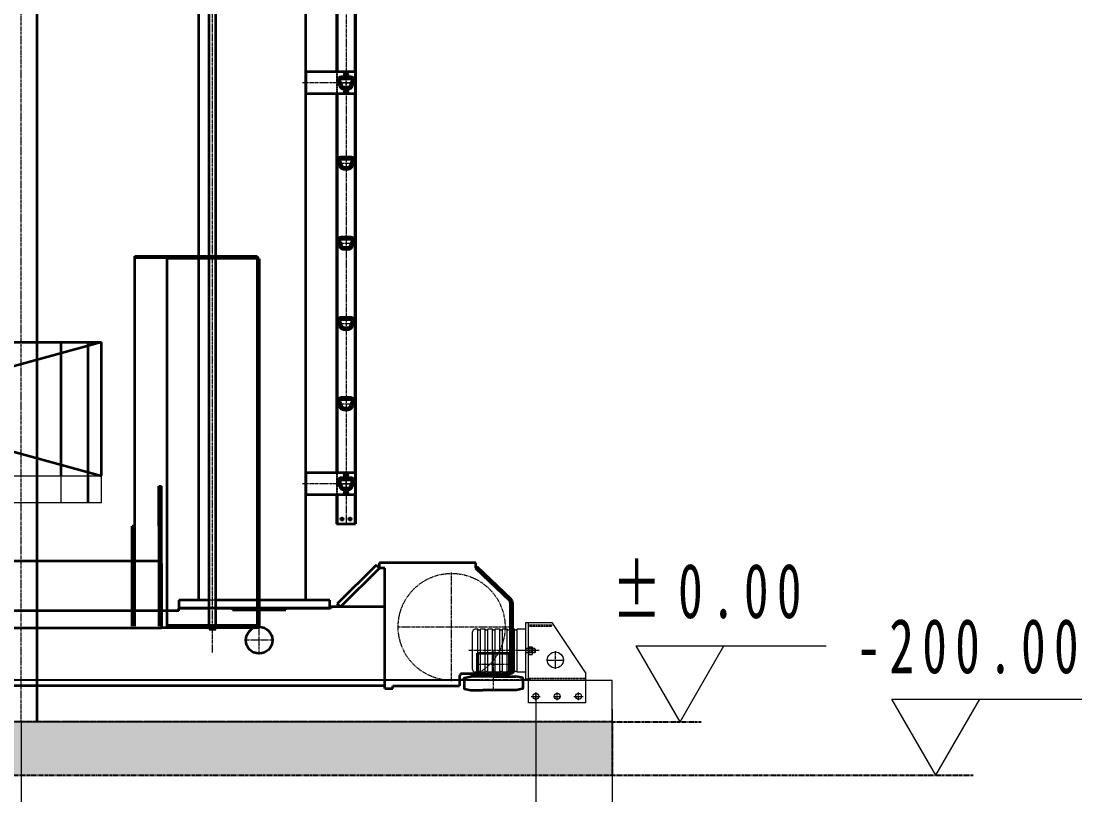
# Model space of a CAD drawing. Header units: millimetres. Extents: x -67280 to 67280, y -47520 to 47520.
# Drawn here: x 18142 to 22109, y 7327 to 10221 of the extents above; entities that cross this region are included whole.
import ezdxf

# ---------------------------------------------------------------- set-up
doc = ezdxf.new("R2010")
doc.units = ezdxf.units.MM
for name, pattern in [('双点画线', [22, 12, -2, 2, -2, 2, -2]), ('点画线', [18, 12, -2, 2, -2]), ('虚线', [2, 1, -1])]:
    doc.linetypes.add(name, pattern=pattern)
doc.layers.get('0').update_dxf_attribs({"lineweight": 35})
for name, color, linetype, lineweight in [('7', 30, '双点画线', 18), ('ACAD0', 7, 'Continuous', 18), ('ACADCAXA细实线层', 3, 'Continuous', 18), ('ACAD细实线', 2, 'Continuous', 18), ('CDRAFT0', 7, 'Continuous', 35), ('EB0', 7, 'Continuous', 35), ('EB0_1', 7, 'Continuous', 35), ('中心线层', 1, '点画线', 18), ('剖面线层', 6, 'Continuous', 18), ('尺寸线层', 4, 'Continuous', 18), ('粗实线层', 7, 'Continuous', 35), ('粗实线层_1', 7, 'Continuous', 35), ('细实线层', 3, 'Continuous', 18), ('虚线层', 100, '虚线', 18)]:
    doc.layers.add(name, color=color, linetype=linetype, lineweight=lineweight)
doc.styles.add('UserTxtStyle9', font='', dxfattribs={"width": 0.66})
doc.styles.add('标准', font='', dxfattribs={"width": 0.667})
doc.styles.get('UserTxtStyle9').set_extended_font_data('宋体')
doc.styles.get('标准').set_extended_font_data('宋体')
doc.dimstyles.new('标准', dxfattribs={"dimscale": 160, "dimtxt": 2, "dimasz": 1, "dimexe": 1, "dimexo": 0, "dimgap": 1, "dimtad": 1, "dimdec": 1, "dimdsep": 46, "dimtxsty": '标准', "dimblk": '_CAXARROW', "dimcen": 0, "dimdle": 2, "dimaunit": 1, "dimadec": 0, "dimazin": 2, "dimtfac": 0.707107, "dimtdec": 3, "dimtmove": 0, "dimatfit": 3, "dimfxl": 0, "dimfrac": 2, "dimtolj": 1, "dimarcsym": 0})

# ---------------------------------------------------------------- blocks, each defined once
blk = doc.blocks.new('*X1422')
at = {"layer": '尺寸线层', "linetype": 'Continuous', "lineweight": 18}
for points in [[(-45548, 4482.5), (-45388, 4462.5), (-45388, 4502.5)], [(20352, 4482.5), (20192, 4462.5), (20192, 4502.5)]]:
    blk.add_hatch(color=0, dxfattribs=at).paths.add_polyline_path(points, flags=0)
at = {"layer": '尺寸线层', "color": 0}
for p, q in [((-45548, 7646.8), (-45548, 4322.5)), ((20352, 7646.8), (20352, 4322.5))]:
    blk.add_line(p, q, dxfattribs=at)
at = {"layer": '尺寸线层', "color": 0, "linetype": 'Continuous', "lineweight": 18}
blk.add_line((20352, 4482.5), (-45548, 4482.5), dxfattribs=at)
at = {"layer": '尺寸线层', "color": 0, "insert": (-12598, 4849.7), "char_height": 320, "width": 4468.485, "attachment_point": 5, "line_spacing_factor": 1.15057, "style": '标准'}
blk.add_mtext('\\T1.1;地轨总长=65900', dxfattribs=at)
blk = doc.blocks.new('_CAXARROW')
blk.add_hatch(color=0).paths.add_polyline_path([(0, 0), (-1, 0.125), (-1, -0.125)], flags=0)
blk = doc.blocks.new('*X1424')
at = {"layer": '尺寸线层', "linetype": 'Continuous', "lineweight": 18}
for points in [[(18142, 5111.5), (18302, 5091.5), (18302, 5131.5)], [(20352, 5111.5), (20192, 5091.5), (20192, 5131.5)]]:
    blk.add_hatch(color=0, dxfattribs=at).paths.add_polyline_path(points, flags=0)
at = {"layer": '尺寸线层', "color": 0}
for p, q in [((20352, 7646.8), (20352, 4951.5)), ((18142, 7596.8), (18142, 4951.5))]:
    blk.add_line(p, q, dxfattribs=at)
at = {"layer": '尺寸线层', "color": 0, "linetype": 'Continuous', "lineweight": 18}
blk.add_line((20352, 5111.5), (18142, 5111.5), dxfattribs=at)
at = {"layer": '尺寸线层', "color": 0, "insert": (19247, 5431.5), "char_height": 320, "width": 1243.644, "attachment_point": 5, "line_spacing_factor": 1.15057, "style": '标准'}
blk.add_mtext('\\T1.1;2210', dxfattribs=at)
blk = doc.blocks.new('*X1427')
at = {"layer": 'EB0_1', "linetype": 'Continuous', "lineweight": 18}
for p, q in [((0, -10.4), (0, 10.4)), ((1, 13.9), (13.1, 13.9)), ((13.1, 6.9), (1, 6.9)), ((14.1, -10.4), (14.1, 10.4)), ((13.1, -6.9), (1, -6.9)), ((1, -13.9), (13.1, -13.9))]:
    blk.add_line(p, q, dxfattribs=at)
for centre, radius, start, end in [((6.4, 10.4), 6.38, 147.1328, 212.8672), ((24, 0), 24, 163.2213, 196.7787), ((7.7, 10.4), 6.38, 327.1328, 32.8672), ((-9.9, 0), 24, 343.2213, 16.7787), ((6.4, -10.4), 6.38, 147.1328, 212.8672), ((7.7, -10.4), 6.38, 327.1328, 32.8672)]:
    blk.add_arc(centre, radius, start, end, dxfattribs=at)
at = {"layer": '中心线层', "linetype": '点画线', "lineweight": 18}
blk.add_line((-1, 0), (17.1, 0), dxfattribs=at)
blk = doc.blocks.new('*X1428')
at = {"layer": 'EB0_1', "linetype": 'Continuous', "lineweight": 18}
for p, q in [((-180, 80), (-190, 80)), ((-180, -80), (-180, 80)), ((-152.5, 80), (-170, 80)), ((-170, -80), (-170, 80)), ((-152.5, -80), (-152.5, 80)), ((-125, 80), (-142.5, 80)), ((-142.5, -80), (-142.5, 80)), ((-125, -80), (-125, 80)), ((-97.5, 80), (-115, 80)), ((-115, -80), (-115, 80)), ((-97.5, -80), (-97.5, 80)), ((-87.5, -80), (-87.5, 80)), ((-70, 80), (-87.5, 80)), ((-70, 80), (-87.5, 80)), ((-87.5, -80), (-87.5, 80)), ((-70, -80), (-70, 80)), ((-60, -80), (-60, 80)), ((-60, -80), (-60, 80)), ((-60, -80), (-60, 80)), ((-42.5, 80), (-60, 80)), ((-42.5, 80), (-60, 80)), ((-42.5, 80), (-60, 80)), ((-42.5, -80), (-42.5, 80)), ((-32.5, -80), (-32.5, 80)), ((-30, 80), (-32.5, 80)), ((0, 80), (-32, 80)), ((0, -79), (0, 81)), ((-200, -70), (-200, 70)), ((10, 6.9), (0, 6.9)), ((33, 8), (10, 8)), ((33, 8), (33, -8)), ((33, 8), (35, 6)), ((35, 6), (35, -6)), ((10, -7), (0, -7)), ((33, -8), (10, -8)), ((33, -8), (35, -6)), ((-180, -80), (-190, -80)), ((-152.5, -80), (-170, -80)), ((-125, -80), (-142.5, -80)), ((-97.5, -80), (-115, -80)), ((-70, -80), (-87.5, -80)), ((-70, -80), (-87.5, -80)), ((-42.5, -80), (-60, -80)), ((-42.5, -80), (-60, -80)), ((-42.5, -80), (-60, -80)), ((-30, -80), (-32.5, -80)), ((0, -80), (-32, -80))]:
    blk.add_line(p, q, dxfattribs=at)
for centre, radius, start, end in [((-190, 70), 10, 90, 180), ((-175, 85.2), 7.25, 226.3972, 313.6028), ((-147.5, 85.2), 7.25, 226.3972, 313.6028), ((-120, 85.2), 7.25, 226.3972, 313.6028), ((-92.5, 85.2), 7.25, 226.3972, 313.6028), ((-65, 85.2), 7.25, 226.3972, 313.6028), ((-37.5, 85.2), 7.25, 226.3972, 313.6028), ((-190, -70), 10, 180, 270), ((-175, -85.3), 7.25, 46.3972, 133.6028), ((-147.5, -85.3), 7.25, 46.3972, 133.6028), ((-120, -85.3), 7.25, 46.3972, 133.6028), ((-92.5, -85.3), 7.25, 46.3972, 133.6028), ((-65, -85.3), 7.25, 46.3972, 133.6028), ((-37.5, -85.3), 7.25, 46.3972, 133.6028)]:
    blk.add_arc(centre, radius, start, end, dxfattribs=at)
at = {"layer": '中心线层', "linetype": '点画线', "lineweight": 18}
blk.add_line((49.9, 0), (-213.7, 0), dxfattribs=at)
at = {"layer": '细实线层', "linetype": 'Continuous', "lineweight": 18}
for p, q in [((10, 8), (0, 8)), ((33, 6.9), (10, 6.9)), ((10, -8), (0, -8)), ((33, -7), (10, -7))]:
    blk.add_line(p, q, dxfattribs=at)
blk = doc.blocks.new('*X1429')
at = {"layer": 'EB0_1', "linetype": 'Continuous', "lineweight": 18}
blk.add_circle((-114, 160), 30, dxfattribs=at)
at = {"layer": '中心线层', "linetype": '点画线', "lineweight": 18}
for p, q in [((-147, 160), (-81, 160)), ((-114, 127), (-114, 193))]:
    blk.add_line(p, q, dxfattribs=at)
blk = doc.blocks.new('*X1426')
at = {"layer": 'EB0_1', "linetype": 'Continuous', "lineweight": 18}
for p, q in [((-37, 66), (-37, 276)), ((-37, 276), (60, 276)), ((-27, -24), (-27, 276)), ((60, 276), (187, 86)), ((187, -24), (187, 86)), ((-37, 66), (-27, 66)), ((187, -24), (-27, -24))]:
    blk.add_line(p, q, dxfattribs=at)
for centre in [(0, 0), (80, 0), (160, 0)]:
    blk.add_circle(centre, 11, dxfattribs=at)
at = {"layer": '中心线层', "linetype": '点画线', "lineweight": 18}
for p, q in [((-17.5, 0), (17.5, 0)), ((0, -14), (0, 14)), ((66, 0), (94, 0)), ((80, -14), (80, 14)), ((142.5, 0), (177.5, 0)), ((160, -14), (160, 14))]:
    blk.add_line(p, q, dxfattribs=at)
at = {"layer": '虚线层', "linetype": '虚线', "lineweight": 18}
for p, q in [((-27, 268), (60, 268)), ((-27, 262), (60, 262)), ((60, 262), (60, 268)), ((187, 67), (-27, 67)), ((187, 61), (-27, 61))]:
    blk.add_line(p, q, dxfattribs=at)
at = {"layer": '剖面线层', "linetype": 'Continuous', "lineweight": 18}
blk.add_blockref('*X1428', (-37, 171), dxfattribs=at)
at = {"layer": '尺寸线层', "linetype": 'Continuous', "lineweight": 18}
blk.add_blockref('*X1429', (187, -24), dxfattribs=at)
at = {"layer": '细实线层', "linetype": 'Continuous', "lineweight": 18}
blk.add_blockref('*X1427', (-27, 171), dxfattribs=at)
blk = doc.blocks.new('*X1469')
at = {"layer": 'EB0'}
for p, q in [((-29.9, 6), (-24.4, -10.5)), ((-22.8, 8.4), (-17.3, -8.2)), ((18.1, 22.5), (-18.1, 22.5)), ((-18.1, 15), (18.1, 15)), ((17.3, -8.2), (22.8, 8.4)), ((24.4, -10.5), (29.9, 6)), ((-7.8, -15), (7.8, -15)), ((-7.8, -22.5), (7.8, -22.5))]:
    blk.add_line(p, q, dxfattribs=at)
for centre, radius, start, end in [((-18.1, 10), 12.5, 90, 198.4349), ((-18.1, 10), 5, 90, 198.4349), ((18.1, 10), 12.5, 341.5651, 90), ((18.1, 10), 5, 341.5651, 90), ((-7.8, -5), 17.5, 198.4349, 270), ((-7.8, -5), 10, 198.4349, 270), ((7.8, -5), 10, 270, 341.5651), ((7.8, -5), 17.5, 270, 341.5651)]:
    blk.add_arc(centre, radius, start, end, dxfattribs=at)
at = {"layer": '中心线层', "linetype": '点画线', "lineweight": 18}
blk.add_line((-35.6, 0), (36.9, 0), dxfattribs=at)
blk = doc.blocks.new('*X1470')
at = {"layer": 'EB0'}
for p, q in [((-29.9, 6), (-24.4, -10.5)), ((-22.8, 8.4), (-17.3, -8.2)), ((18.1, 22.5), (-18.1, 22.5)), ((-18.1, 15), (18.1, 15)), ((17.3, -8.2), (22.8, 8.4)), ((24.4, -10.5), (29.9, 6)), ((-7.8, -15), (7.8, -15)), ((-7.8, -22.5), (7.8, -22.5))]:
    blk.add_line(p, q, dxfattribs=at)
for centre, radius, start, end in [((-18.1, 10), 12.5, 90, 198.4349), ((-18.1, 10), 5, 90, 198.4349), ((18.1, 10), 12.5, 341.5651, 90), ((18.1, 10), 5, 341.5651, 90), ((-7.8, -5), 17.5, 198.4349, 270), ((-7.8, -5), 10, 198.4349, 270), ((7.8, -5), 10, 270, 341.5651), ((7.8, -5), 17.5, 270, 341.5651)]:
    blk.add_arc(centre, radius, start, end, dxfattribs=at)
at = {"layer": '中心线层', "linetype": '点画线', "lineweight": 18}
blk.add_line((-35.6, 0), (36.9, 0), dxfattribs=at)
blk = doc.blocks.new('*X1471')
at = {"layer": 'EB0'}
for p, q in [((-29.9, 6), (-24.4, -10.5)), ((-22.8, 8.4), (-17.3, -8.2)), ((18.1, 22.5), (-18.1, 22.5)), ((-18.1, 15), (18.1, 15)), ((17.3, -8.2), (22.8, 8.4)), ((24.4, -10.5), (29.9, 6)), ((-7.8, -15), (7.8, -15)), ((-7.8, -22.5), (7.8, -22.5))]:
    blk.add_line(p, q, dxfattribs=at)
for centre, radius, start, end in [((-18.1, 10), 12.5, 90, 198.4349), ((-18.1, 10), 5, 90, 198.4349), ((18.1, 10), 12.5, 341.5651, 90), ((18.1, 10), 5, 341.5651, 90), ((-7.8, -5), 17.5, 198.4349, 270), ((-7.8, -5), 10, 198.4349, 270), ((7.8, -5), 10, 270, 341.5651), ((7.8, -5), 17.5, 270, 341.5651)]:
    blk.add_arc(centre, radius, start, end, dxfattribs=at)
at = {"layer": '中心线层', "linetype": '点画线', "lineweight": 18}
blk.add_line((-35.6, 0), (36.9, 0), dxfattribs=at)
blk = doc.blocks.new('*X1472')
at = {"layer": 'EB0'}
for p, q in [((-29.9, 6), (-24.4, -10.5)), ((-22.8, 8.4), (-17.3, -8.2)), ((18.1, 22.5), (-18.1, 22.5)), ((-18.1, 15), (18.1, 15)), ((17.3, -8.2), (22.8, 8.4)), ((24.4, -10.5), (29.9, 6)), ((-7.8, -15), (7.8, -15)), ((-7.8, -22.5), (7.8, -22.5))]:
    blk.add_line(p, q, dxfattribs=at)
for centre, radius, start, end in [((-18.1, 10), 12.5, 90, 198.4349), ((-18.1, 10), 5, 90, 198.4349), ((18.1, 10), 12.5, 341.5651, 90), ((18.1, 10), 5, 341.5651, 90), ((-7.8, -5), 17.5, 198.4349, 270), ((-7.8, -5), 10, 198.4349, 270), ((7.8, -5), 10, 270, 341.5651), ((7.8, -5), 17.5, 270, 341.5651)]:
    blk.add_arc(centre, radius, start, end, dxfattribs=at)
at = {"layer": '中心线层', "linetype": '点画线', "lineweight": 18}
blk.add_line((-35.6, 0), (36.9, 0), dxfattribs=at)
blk = doc.blocks.new('*X1473')
at = {"layer": 'EB0'}
for p, q in [((-29.9, 6), (-24.4, -10.5)), ((-22.8, 8.4), (-17.3, -8.2)), ((18.1, 22.5), (-18.1, 22.5)), ((-18.1, 15), (18.1, 15)), ((17.3, -8.2), (22.8, 8.4)), ((24.4, -10.5), (29.9, 6)), ((-7.8, -15), (7.8, -15)), ((-7.8, -22.5), (7.8, -22.5))]:
    blk.add_line(p, q, dxfattribs=at)
for centre, radius, start, end in [((-18.1, 10), 12.5, 90, 198.4349), ((-18.1, 10), 5, 90, 198.4349), ((18.1, 10), 12.5, 341.5651, 90), ((18.1, 10), 5, 341.5651, 90), ((-7.8, -5), 17.5, 198.4349, 270), ((-7.8, -5), 10, 198.4349, 270), ((7.8, -5), 10, 270, 341.5651), ((7.8, -5), 17.5, 270, 341.5651)]:
    blk.add_arc(centre, radius, start, end, dxfattribs=at)
at = {"layer": '中心线层', "linetype": '点画线', "lineweight": 18}
blk.add_line((-35.6, 0), (36.9, 0), dxfattribs=at)
blk = doc.blocks.new('*X1474')
at = {"layer": 'EB0'}
for p, q in [((-29.9, 6), (-24.4, -10.5)), ((-22.8, 8.4), (-17.3, -8.2)), ((18.1, 22.5), (-18.1, 22.5)), ((-18.1, 15), (18.1, 15)), ((17.3, -8.2), (22.8, 8.4)), ((24.4, -10.5), (29.9, 6)), ((-7.8, -15), (7.8, -15)), ((-7.8, -22.5), (7.8, -22.5))]:
    blk.add_line(p, q, dxfattribs=at)
for centre, radius, start, end in [((-18.1, 10), 12.5, 90, 198.4349), ((-18.1, 10), 5, 90, 198.4349), ((18.1, 10), 12.5, 341.5651, 90), ((18.1, 10), 5, 341.5651, 90), ((-7.8, -5), 17.5, 198.4349, 270), ((-7.8, -5), 10, 198.4349, 270), ((7.8, -5), 10, 270, 341.5651), ((7.8, -5), 17.5, 270, 341.5651)]:
    blk.add_arc(centre, radius, start, end, dxfattribs=at)
at = {"layer": '中心线层', "linetype": '点画线', "lineweight": 18}
blk.add_line((-35.6, 0), (36.9, 0), dxfattribs=at)
blk = doc.blocks.new('*X1485')
at = {"layer": 'EB0_1'}
for p, q in [((-150, -41), (-150, 41)), ((35, 41), (-150, 41)), ((35, -41), (35, 41)), ((-29.9, 6), (-24.4, -10.5)), ((18.1, 22.5), (-18.1, 22.5)), ((24.4, -10.5), (29.9, 6)), ((-7.8, -22.5), (7.8, -22.5)), ((35, -41), (-150, -41))]:
    blk.add_line(p, q, dxfattribs=at)
for centre in [(0, 32.5), (0, -32.5)]:
    blk.add_circle(centre, 4.5, dxfattribs=at)
for centre, radius, start, end in [((-18.1, 10), 12.5, 90, 198.4349), ((18.1, 10), 12.5, 341.5651, 90), ((-7.8, -5), 17.5, 198.4349, 270), ((7.8, -5), 17.5, 270, 341.5651)]:
    blk.add_arc(centre, radius, start, end, dxfattribs=at)
at = {"layer": '中心线层'}
blk.add_line((0, -41), (0, 41), dxfattribs=at)
at = {"layer": '中心线层', "linetype": '点画线', "lineweight": 18}
for p, q in [((0, 25), (0, 40)), ((22, 0), (-162.2, 0)), ((-35.6, 0), (36.9, 0)), ((-7.5, 32.5), (7.5, 32.5)), ((-7.5, -32.5), (7.5, -32.5)), ((0, -40), (0, -25))]:
    blk.add_line(p, q, dxfattribs=at)
at = {"layer": '虚线层'}
blk.add_line((-147, -41), (-147, 41), dxfattribs=at)
blk = doc.blocks.new('*X1486')
at = {"layer": '中心线层', "linetype": '点画线', "lineweight": 18}
for p, q in [((-9.1, 0), (9.1, 0)), ((0, 9.1), (0, -9.1))]:
    blk.add_line(p, q, dxfattribs=at)
at = {"layer": '粗实线层'}
for p, q in [((-7.5, 0), (-3.8, 6.5)), ((-7.5, 0), (-3.8, -6.5)), ((3.8, 6.5), (-3.8, 6.5)), ((7.5, 0), (3.8, 6.5)), ((7.5, 0), (3.8, -6.5)), ((3.8, -6.5), (-3.8, -6.5))]:
    blk.add_line(p, q, dxfattribs=at)
for radius in [6.5, 3.4]:
    blk.add_circle((0, 0), radius, dxfattribs=at)
at = {"layer": '细实线层'}
blk.add_arc((0, 0), 4, 170, 100, dxfattribs=at)
blk = doc.blocks.new('*X1487')
at = {"layer": '中心线层', "linetype": '点画线', "lineweight": 18}
for p, q in [((-9.1, 0), (9.1, 0)), ((0, 9.1), (0, -9.1))]:
    blk.add_line(p, q, dxfattribs=at)
at = {"layer": '粗实线层'}
for p, q in [((-7.5, 0), (-3.8, 6.5)), ((-7.5, 0), (-3.8, -6.5)), ((3.8, 6.5), (-3.8, 6.5)), ((7.5, 0), (3.8, 6.5)), ((7.5, 0), (3.8, -6.5)), ((3.8, -6.5), (-3.8, -6.5))]:
    blk.add_line(p, q, dxfattribs=at)
for radius in [6.5, 3.4]:
    blk.add_circle((0, 0), radius, dxfattribs=at)
at = {"layer": '细实线层'}
blk.add_arc((0, 0), 4, 170, 100, dxfattribs=at)
blk = doc.blocks.new('*X1488')
at = {"layer": 'EB0_1'}
for p, q in [((-150, -41), (-150, 41)), ((35, 41), (-150, 41)), ((35, -41), (35, 41)), ((-29.9, 6), (-24.4, -10.5)), ((18.1, 22.5), (-18.1, 22.5)), ((24.4, -10.5), (29.9, 6)), ((-7.8, -22.5), (7.8, -22.5)), ((35, -41), (-150, -41))]:
    blk.add_line(p, q, dxfattribs=at)
for centre in [(0, 32.5), (0, -32.5)]:
    blk.add_circle(centre, 4.5, dxfattribs=at)
for centre, radius, start, end in [((-18.1, 10), 12.5, 90, 198.4349), ((18.1, 10), 12.5, 341.5651, 90), ((-7.8, -5), 17.5, 198.4349, 270), ((7.8, -5), 17.5, 270, 341.5651)]:
    blk.add_arc(centre, radius, start, end, dxfattribs=at)
at = {"layer": '中心线层'}
blk.add_line((0, -41), (0, 41), dxfattribs=at)
at = {"layer": '中心线层', "linetype": '点画线', "lineweight": 18}
for p, q in [((0, 25), (0, 40)), ((22, 0), (-162.2, 0)), ((-35.6, 0), (36.9, 0)), ((-7.5, 32.5), (7.5, 32.5)), ((-7.5, -32.5), (7.5, -32.5)), ((0, -40), (0, -25))]:
    blk.add_line(p, q, dxfattribs=at)
at = {"layer": '虚线层'}
blk.add_line((-147, -41), (-147, 41), dxfattribs=at)
blk = doc.blocks.new('*X1489')
at = {"layer": '中心线层', "linetype": '点画线', "lineweight": 18}
for p, q in [((-9.1, 0), (9.1, 0)), ((0, 9.1), (0, -9.1))]:
    blk.add_line(p, q, dxfattribs=at)
at = {"layer": '粗实线层'}
for p, q in [((-7.5, 0), (-3.8, 6.5)), ((-7.5, 0), (-3.8, -6.5)), ((3.8, 6.5), (-3.8, 6.5)), ((7.5, 0), (3.8, 6.5)), ((7.5, 0), (3.8, -6.5)), ((3.8, -6.5), (-3.8, -6.5))]:
    blk.add_line(p, q, dxfattribs=at)
for radius in [6.5, 3.4]:
    blk.add_circle((0, 0), radius, dxfattribs=at)
at = {"layer": '细实线层'}
blk.add_arc((0, 0), 4, 170, 100, dxfattribs=at)
blk = doc.blocks.new('*X1490')
at = {"layer": '中心线层', "linetype": '点画线', "lineweight": 18}
for p, q in [((-9.1, 0), (9.1, 0)), ((0, 9.1), (0, -9.1))]:
    blk.add_line(p, q, dxfattribs=at)
at = {"layer": '粗实线层'}
for p, q in [((-7.5, 0), (-3.8, 6.5)), ((-7.5, 0), (-3.8, -6.5)), ((3.8, 6.5), (-3.8, 6.5)), ((7.5, 0), (3.8, 6.5)), ((7.5, 0), (3.8, -6.5)), ((3.8, -6.5), (-3.8, -6.5))]:
    blk.add_line(p, q, dxfattribs=at)
for radius in [6.5, 3.4]:
    blk.add_circle((0, 0), radius, dxfattribs=at)
at = {"layer": '细实线层'}
blk.add_arc((0, 0), 4, 170, 100, dxfattribs=at)
blk = doc.blocks.new('*X1468')
at = {"layer": 'EB0'}
for p, q in [((185, 4650), (185, -150)), ((115, 2959), (115, 1541)), ((117, 2959), (117, 1541)), ((183, 2959), (183, 1541)), ((115, 1459), (115, 41)), ((117, 1459), (117, 41)), ((183, 1459), (183, 41)), ((115, -41), (115, -150)), ((117, -41), (117, -150)), ((183, -41), (183, -150)), ((115, -150), (185, -150))]:
    blk.add_line(p, q, dxfattribs=at)
for centre in [(150, 1532.5), (150, 1467.5), (150, 32.5), (150, -32.5), (135, -132), (165, -132)]:
    blk.add_circle(centre, 4.5, dxfattribs=at)
at = {"layer": '中心线层', "linetype": '点画线', "lineweight": 18}
for p, q in [((150, 4653), (150, -153)), ((142.5, 1532.5), (157.5, 1532.5)), ((150, 1525), (150, 1540)), ((150, 1460), (150, 1475)), ((142.5, 1467.5), (157.5, 1467.5)), ((150, 25), (150, 40)), ((142.5, 32.5), (157.5, 32.5)), ((142.5, -32.5), (157.5, -32.5)), ((150, -40), (150, -25)), ((142.5, -132), (127.5, -132)), ((135, -139.5), (135, -124.5)), ((157.5, -132), (172.5, -132)), ((165, -139.5), (165, -124.5))]:
    blk.add_line(p, q, dxfattribs=at)
at = {"layer": '虚线层', "linetype": '虚线', "lineweight": 18}
for p, q in [((115, 1541), (115, 1459)), ((117, 1541), (117, 1459)), ((183, 1541), (183, 1459)), ((115, 41), (115, -41)), ((117, 41), (117, -41)), ((183, 41), (183, -41))]:
    blk.add_line(p, q, dxfattribs=at)
at = {"layer": 'EB0'}
for name, p in [('*X1474', (150, 1500)), ('*X1473', (150, 1200)), ('*X1472', (150, 900)), ('*X1471', (150, 600)), ('*X1470', (150, 300)), ('*X1469', (150, 0))]:
    blk.add_blockref(name, p, dxfattribs=at)
at = {"layer": '粗实线层'}
for name, p in [('*X1488', (150, 1500)), ('*X1485', (150, 0))]:
    blk.add_blockref(name, p, dxfattribs=at)
for points in [[(157.5, 1532.5), (156.8, 1533.7), (156.8, 1533.7), (155.6, 1535.7), (155.6, 1535.7), (153.8, 1539), (153.8, 1539), (150, 1539), (150, 1539), (146.2, 1539), (146.2, 1539), (144.4, 1535.7), (144.4, 1535.7), (143.2, 1533.7), (143.2, 1533.7), (142.5, 1532.5), (142.5, 1532.5), (144.4, 1529.2), (144.4, 1529.2), (146.2, 1526), (146.2, 1526), (150, 1526), (150, 1526), (153.8, 1526), (153.8, 1526), (155.6, 1529.2), (155.6, 1529.2)], [(157.5, 1467.5), (156.8, 1468.7), (156.8, 1468.7), (155.6, 1470.7), (155.6, 1470.7), (153.8, 1474), (153.8, 1474), (150, 1474), (150, 1474), (146.2, 1474), (146.2, 1474), (144.4, 1470.7), (144.4, 1470.7), (143.2, 1468.7), (143.2, 1468.7), (142.5, 1467.5), (142.5, 1467.5), (144.4, 1464.2), (144.4, 1464.2), (146.2, 1461), (146.2, 1461), (150, 1461), (150, 1461), (153.8, 1461), (153.8, 1461), (155.6, 1464.2), (155.6, 1464.2)], [(157.5, 32.5), (156.8, 33.7), (156.8, 33.7), (155.6, 35.7), (155.6, 35.7), (153.8, 39), (153.8, 39), (150, 39), (150, 39), (146.2, 39), (146.2, 39), (144.4, 35.7), (144.4, 35.7), (143.2, 33.7), (143.2, 33.7), (142.5, 32.5), (142.5, 32.5), (144.4, 29.2), (144.4, 29.2), (146.2, 26), (146.2, 26), (150, 26), (150, 26), (153.8, 26), (153.8, 26), (155.6, 29.2), (155.6, 29.2)], [(157.5, -32.5), (156.8, -31.3), (156.8, -31.3), (155.6, -29.3), (155.6, -29.3), (153.8, -26), (153.8, -26), (150, -26), (150, -26), (146.2, -26), (146.2, -26), (144.4, -29.3), (144.4, -29.3), (143.2, -31.3), (143.2, -31.3), (142.5, -32.5), (142.5, -32.5), (144.4, -35.8), (144.4, -35.8), (146.2, -39), (146.2, -39), (150, -39), (150, -39), (153.8, -39), (153.8, -39), (155.6, -35.8), (155.6, -35.8)]]:
    blk.add_wipeout(points).dxf.layer = '粗实线层'
for name, p in [('*X1489', (150, 1532.5)), ('*X1490', (150, 1467.5)), ('*X1486', (150, 32.5)), ('*X1487', (150, -32.5))]:
    blk.add_blockref(name, p, dxfattribs=at)
blk = doc.blocks.new('*X1467')
at = {"layer": 'CDRAFT0'}
for p, q in [((125, -10450), (125, -10444)), ((325, -10450), (325, -10444)), ((37.5, -10523), (62.5, -10523))]:
    blk.add_line(p, q, dxfattribs=at)
at = {"layer": 'EB0_1'}
for p, q in [((0, -10414), (0, -95)), ((37.5, -10523), (37.5, -95)), ((62.5, -10523), (62.5, -95)), ((400, -10414), (400, -95)), ((-75, -10414), (-75, -10444)), ((6.5, -10414), (-75, -10414)), ((37.5, -10414), (6.5, -10414)), ((490, -10414), (62.5, -10414)), ((490, -10444), (490, -10414)), ((-75, -10444), (37.5, -10444)), ((62.5, -10444), (490, -10444)), ((125, -10450), (325, -10450))]:
    blk.add_line(p, q, dxfattribs=at)
at = {"layer": '中心线层'}
blk.add_line((50, -10610), (50, -42.6), dxfattribs=at)
at = {"layer": '虚线层', "linetype": '虚线', "lineweight": 18}
for p, q in [((62.5, -10414), (37.5, -10414)), ((37.5, -10444), (62.5, -10444))]:
    blk.add_line(p, q, dxfattribs=at)
at = {"layer": '粗实线层'}
blk.add_blockref('*X1468', (400, -9979), dxfattribs=at)
blk = doc.blocks.new('*X1528')
at = {"layer": 'ACADCAXA细实线层', "color": 2, "linetype": 'Continuous', "lineweight": 18}
for p, q in [((-910, -120), (910, -120)), ((-910, -220), (910, -220)), ((-520, -320), (-520, -220)), ((-440, -320), (-440, -220)), ((-40, -320), (-40, -220)), ((40, -320), (40, -220)), ((440, -320), (440, -220)), ((520, -320), (520, -220)), ((-520, -320), (-440, -320)), ((-40, -320), (40, -320)), ((440, -320), (520, -320))]:
    blk.add_line(p, q, dxfattribs=at)
at = {"layer": 'EB0', "color": 2}
for p, q in [((-910, -120), (-910, 380)), ((-910, 380), (910, 380)), ((910, 380), (-910, -120)), ((-910, 380), (910, -120)), ((910, -120), (910, 380))]:
    blk.add_line(p, q, dxfattribs=at)
at = {"layer": 'EB0', "color": 4}
for p, q in [((-860, -120), (-860, 380)), ((860, -120), (860, 380)), ((-860, -220), (-860, -120)), ((860, -220), (860, -120))]:
    blk.add_line(p, q, dxfattribs=at)
at = {"layer": 'EB0', "color": 5}
for p, q in [((-760, -120), (-760, 380)), ((760, -120), (760, 380))]:
    blk.add_line(p, q, dxfattribs=at)
at = {"layer": 'EB0'}
for p, q in [((-535, -380), (-535, -320)), ((-385, -320), (-535, -320)), ((-385, -380), (-385, -320)), ((385, -320), (535, -320)), ((385, -380), (385, -320)), ((535, -380), (535, -320)), ((-535, -380), (-385, -380)), ((385, -380), (535, -380))]:
    blk.add_line(p, q, dxfattribs=at)
at = {"layer": '尺寸线层'}
for p, q in [((-480, -320), (-480, -220)), ((-400, -320), (-400, -220)), ((400, -320), (400, -220)), ((480, -320), (480, -220))]:
    blk.add_line(p, q, dxfattribs=at)
at = {"layer": '细实线层'}
for p, q in [((-910, -220), (-910, -120)), ((910, -220), (910, -120))]:
    blk.add_line(p, q, dxfattribs=at)
at = {"layer": '细实线层', "color": 5}
for p, q in [((-760, -220), (-760, -120)), ((760, -220), (760, -120))]:
    blk.add_line(p, q, dxfattribs=at)
blk = doc.blocks.new('*X1439')
at = {"layer": '7', "linetype": '双点画线', "lineweight": 25}
for p, q in [((4735.6, -200), (-665.6, -200)), ((4735.6, -355), (-665.6, -355))]:
    blk.add_line(p, q, dxfattribs=at)
at = {"layer": '7'}
blk.add_circle((4440, 0), 200, dxfattribs=at)
at = {"layer": 'ACAD0', "color": 7, "linetype": 'Continuous', "lineweight": 35}
for p, q in [((4536.4, -179), (4536.4, -99)), ((4536.4, -99), (4656.4, -99)), ((4656.4, -99), (4656.4, -179)), ((4656.4, -179), (4536.4, -179)), ((4571.4, -179), (4571.4, -186.2)), ((4621.4, -186.2), (4621.4, -179))]:
    blk.add_line(p, q, dxfattribs=at)
at = {"layer": 'EB0'}
for p, q in [((3345, 527), (3355, 527)), ((3345, 377), (3345, 527)), ((3355, 237), (3355, 527)), ((3245, 3), (3245, 377)), ((3255, 377), (3245, 377)), ((3255, 3), (3255, 387)), ((3345, 387), (3345, 3)), ((2220, 247), (3345, 247)), ((4530, 240), (4170, 240)), ((4170, 220), (4170, 240)), ((4530, 220), (4530, 240)), ((3355, 237), (3355, -3)), ((4170, 220), (4158, 230.6)), ((4190, 220), (4170, 220)), ((4190, -230), (4190, 220)), ((4534.9, 225.8), (4529.4, 220)), ((4529.4, 220), (4656.3, 98.6)), ((4530, 220), (4656.9, 98.6)), ((4534.9, 225.8), (4661.8, 104.3)), ((4659.4, 91.3), (4659.4, -175)), ((4660, 91.3), (4660, -175)), ((4667.4, 91.3), (4667.4, -175)), ((3375, 60), (3375, 5)), ((1085, -3), (3355, -3)), ((3375, -3), (3355, -3)), ((4470, -185), (4470, -195)), ((4470, -195), (4470, -220)), ((4480, -175), (4660, -175)), ((4667.4, -175), (4659.4, -175)), ((4190, -220), (250, -220)), ((4190, -230), (4220, -230)), ((4220, -230), (4220, -220)), ((4220, -220), (4470, -220))]:
    blk.add_line(p, q, dxfattribs=at)
at = {"layer": 'EB0', "linetype": '双点画线', "lineweight": 25}
blk.add_line((4530.6, -200), (-512, -200), dxfattribs=at)
at = {"layer": 'EB0'}
for centre, radius, start, end in [((4649.4, 91.3), 10, 0, 46.2634), ((4650, 91.3), 10, 0, 46.2634), ((4649.4, 91.3), 18, 0, 46.2634), ((4480, -185), 10, 90, 180)]:
    blk.add_arc(centre, radius, start, end, dxfattribs=at)
at = {"layer": 'EB0_1'}
for p, q in [((3255, 137), (3255, 1387)), ((3255, 1382), (3375, 1382)), ((3375, 1387), (3375, -3)), ((3624, 69), (3820, 69))]:
    blk.add_line(p, q, dxfattribs=at)
at = {"layer": '中心线层'}
for p, q in [((4440, -203), (4440, 203)), ((4237, 0), (4643, 0)), ((4596.4, -237.6), (4596.4, -91.7)), ((4533.4, -139), (4659.4, -139))]:
    blk.add_line(p, q, dxfattribs=at)
at = {"layer": '中心线层', "linetype": '点画线', "lineweight": 18}
blk.add_line((4631.8, 0), (4666.2, 0), dxfattribs=at)
at = {"layer": '粗实线层'}
for p, q in [((4486.4, -192.6), (4486.4, -229.8)), ((4487.8, -190.7), (4511.4, -186.2)), ((4596.4, -186.2), (4511.4, -186.2)), ((4605.4, -179), (4555.4, -179)), ((4596.4, -186.2), (4632.4, -186.2)), ((4596.4, -186.2), (4681.4, -186.2)), ((4705, -190.7), (4681.4, -186.2)), ((4706.4, -192.6), (4706.4, -229.8)), ((4487.8, -231.7), (4511.4, -236.2)), ((4511.4, -236.2), (4556.4, -236.2)), ((4636.4, -236.2), (4556.4, -236.2)), ((4681.4, -236.2), (4636.4, -236.2)), ((4705, -231.7), (4681.4, -236.2))]:
    blk.add_line(p, q, dxfattribs=at)
for centre, start, end in [((4488.4, -192.6), 108.4349, 180), ((4704.4, -192.6), 0, 71.5651), ((4488.4, -229.8), 180, 251.5651), ((4704.4, -229.8), 288.4349, 0)]:
    blk.add_arc(centre, 2, start, end, dxfattribs=at)
at = {"layer": '粗实线层_1'}
for p, q in [((4536.4, -179), (4536.4, -104)), ((4536.4, -104), (4536.4, -179)), ((4541.4, -99), (4651.4, -99)), ((4656.4, -104), (4656.4, -179)), ((4656.4, -179), (4656.4, -104)), ((4656.4, -179), (4536.4, -179)), ((4536.4, -179), (4656.4, -179)), ((4656.4, -179), (4656.4, -175))]:
    blk.add_line(p, q, dxfattribs=at)
at = {"layer": '虚线层'}
for p, q in [((3255, 1183), (3255, 1371)), ((3255, 357), (3255, 341)), ((3255, 357), (3255, 341))]:
    blk.add_line(p, q, dxfattribs=at)
at = {"layer": 'EB0'}
blk.add_blockref('*X1528', (2220, 685), dxfattribs=at)
blk.add_blockref('*X1467', (3495, 10514), dxfattribs=at)
for p, q in [((4158, 230.6), (4011.8, 85.6)), ((4170, 220), (4023.8, 75)), ((4023.8, 75), (4011.8, 85.6)), ((3420, 60), (1020, 60)), ((3420, 60), (3420, 70)), ((3990, 70), (3420, 70)), ((3712, 60), (3712, 5)), ((4190, 75), (3990, 75)), ((3990, 75), (3990, 70)), ((3712, 5), (3375, 5)), ((3375, 5), (3430, 5)), ((3712, 5), (3657, 5))]:
    blk.add_line(p, q, dxfattribs=at)
blk.add_circle((3720, -50), 50, dxfattribs=at)
at = {"layer": 'EB0_1'}
for p, q in [((3255, 1387), (3712, 1387)), ((3375, 1379), (3720, 1379)), ((3712, 1387), (3712, -3)), ((3720, 1377), (3720, -3)), ((3720, -3), (3375, -3))]:
    blk.add_line(p, q, dxfattribs=at)
at = {"layer": '中心线层', "linetype": '点画线', "lineweight": 18}
for p, q in [((3720, 6), (3720, 108)), ((3720, -103), (3720, 3)), ((3773, -50), (3667, -50))]:
    blk.add_line(p, q, dxfattribs=at)
blk = doc.blocks.new('*X1548')
at = {"layer": '尺寸线层', "linetype": 'Continuous', "lineweight": 18}
for points in [[(18142, 6013.6), (18302, 6033.6), (18302, 5993.6)], [(20067, 6013.6), (19907, 6033.6), (19907, 5993.6)]]:
    blk.add_hatch(color=0, dxfattribs=at).paths.add_polyline_path(points, flags=0)
at = {"layer": '尺寸线层', "color": 0}
for p, q in [((20067, 7708.8), (20067, 5853.6)), ((18142, 7596.8), (18142, 5853.6))]:
    blk.add_line(p, q, dxfattribs=at)
at = {"layer": '尺寸线层', "color": 0, "linetype": 'Continuous', "lineweight": 18}
blk.add_line((18142, 6013.6), (20067, 6013.6), dxfattribs=at)
at = {"layer": '尺寸线层', "color": 0, "insert": (19104.5, 6333.6), "char_height": 320, "width": 1198.584, "attachment_point": 5, "line_spacing_factor": 1.15057, "style": '标准'}
blk.add_mtext('\\T1.1;1925', dxfattribs=at)
blk = doc.blocks.new('*X1599')
at = {"layer": '剖面线层', "linetype": 'Continuous', "lineweight": 18}
h = blk.add_hatch(dxfattribs=at)
h.set_pattern_fill('AR-CONC', color=256, style=0)
h.set_pattern_definition([(50, (0, 0), (182.18467, -15.9391), [19.05, -209.55]), (355, (0, 0), (-35.2428, 191.05664), [15.24, -167.64]), (100.451, (15.18, -1.33), (146.9425, 175.1167), [16.19, -178.09]), (46.1842, (0, 50.8), (271.07904, -42.0423), [28.575, -314.325]), (96.6356, (22.6, 47.3), (237.4042, 247.4256), [24.285, -267.135]), (351.184, (0, 50.8), (237.4046, 247.4251), [22.86, -251.46]), (21, (25.4, 38.1), (151.61488, -102.26552), [19.05, -209.55]), (326, (25.4, 38.1), (61.80203, 184.18797), [15.24, -167.64]), (71.4514, (38.03, 29.58), (213.4165, 81.92286), [16.19, -178.09]), (37.5, (0, 0), (3.088603, 84.55504), [0, -165.608, 0, -170.18, 0, -168.275]), (7.5, (0, 0), (66.81966, 100.18057), [0, -97.028, 0, -161.798, 0, -64.135]), (-32.5, (-56.64, 0), (135.590595, -5.728744), [0, -63.5, 0, -198.12, 0, -262.89]), (-42.5, (-82.04, 0), (148.12918, 25.4265), [0, -82.55, 0, -131.572, 0, -186.69])])
h.paths.add_polyline_path([(-65900, -100), (-65900, -3.4), (-65900, 100), (0, 100), (0, -100)], flags=0)
at = {"layer": '7', "linetype": '双点画线', "lineweight": 25}
for p, q in [((0, 100), (-65900, 100)), ((0, 100), (0, -100)), ((-65900, -100), (0, -100))]:
    blk.add_line(p, q, dxfattribs=at)
blk = doc.blocks.new('*X1704')
at = {"layer": '尺寸线层', "linetype": 'Continuous', "lineweight": 18}
for p, q in [((-164, 284.1), (546, 284.1)), ((0, 0), (-164, 284.1)), ((0, 0), (164, 284.1))]:
    blk.add_line(p, q, dxfattribs=at)
at = {"layer": '尺寸线层', "linetype": 'Continuous', "lineweight": 18, "insert": (565.3, 482.1), "char_height": 204.38, "width": 1288.249, "attachment_point": 6, "line_spacing_factor": 1.15057, "style": 'UserTxtStyle9'}
blk.add_mtext('\\T1.3425;-200.00', dxfattribs=at)
blk = doc.blocks.new('*X1705')
at = {"layer": '尺寸线层', "linetype": 'Continuous', "lineweight": 18}
for p, q in [((-164, 284.1), (546, 284.1)), ((0, 0), (-164, 284.1)), ((0, 0), (164, 284.1))]:
    blk.add_line(p, q, dxfattribs=at)
at = {"layer": '尺寸线层', "linetype": 'Continuous', "lineweight": 18, "insert": (485.5, 488.5), "char_height": 204.38, "width": 1045.806, "attachment_point": 6, "line_spacing_factor": 1.15057, "style": 'UserTxtStyle9'}
blk.add_mtext('\\T1.3425;%%P0.00', dxfattribs=at)

msp = doc.modelspace()

# ---------------------------------------------------------------- linework, layer by layer
at = {"layer": '7', "linetype": '双点画线', "lineweight": 25}
for p, q in [((20352.031, 7599.786), (20685.934, 7599.786)), ((20352.031, 7399.786), (21703.444, 7399.786))]:
    msp.add_line(p, q, dxfattribs=at)
at = {"layer": 'EB0'}
msp.add_line((18202.031, 7599.786), (18202.031, 18849.786), dxfattribs=at)
at = {"layer": '中心线层'}
msp.add_line((18142.031, 7596.786), (18142.031, 18852.786), dxfattribs=at)
at = {"layer": '尺寸线层'}
for p, q in [((18202.031, 7599.786), (18202.031, 18849.786)), ((20352.031, 7599.786), (20352.031, 7754.786))]:
    msp.add_line(p, q, dxfattribs=at)

# ---------------------------------------------------------------- block references
at = {"layer": 'ACAD细实线'}
msp.add_blockref('*X1705', (20606.493, 7599.786), dxfattribs=at)
at = {"layer": '尺寸线层'}
for name, p in [('*X1704', (21563.319, 7399.786)), ('*X1426', (20067.031, 7694.786))]:
    msp.add_blockref(name, p, dxfattribs=at)

# ---------------------------------------------------------------- dimensions: what is measured, and where the dimension line sits
for base, p2, override, picture, middle in [((-45547.969, 4482.546), (-45547.969, 7646.786), {"dimpost": '地轨总长=<>', "dimsah": 1, "dimtfill": 1, "dimtzin": 8}, '*X1422', (-12597.969, 4482.546)), ((18142.031, 5111.519), (18142.031, 7596.786), {"dimsah": 1, "dimtfill": 1, "dimtzin": 8}, '*X1424', (19247.031, 5111.519))]:
    dim = msp.add_linear_dim(base=base, p1=(20352.031, 7646.786), p2=p2, dimstyle='标准', override=override, dxfattribs=at)
    dim.commit()
    dim.dimension.update_dxf_attribs({"geometry": picture, "text_midpoint": middle})

# ---------------------------------------------------------------- next in the draw order: block references
msp.add_blockref('*X1439', (15312.039, 7954.786), dxfattribs=at)

# ---------------------------------------------------------------- next in the draw order: linework, layer by layer
for p, q in [((-45547.969, 7754.786), (20352.031, 7754.786)), ((-45547.969, 7599.786), (20352.031, 7599.786))]:
    msp.add_line(p, q, dxfattribs=at)

# ---------------------------------------------------------------- next in the draw order: block references
at = {"layer": 'ACAD细实线'}
msp.add_blockref('*X1599', (20352.031, 7499.786), dxfattribs=at)

# ---------------------------------------------------------------- next in the draw order: dimensions: what is measured, and where the dimension line sits
at = {"layer": '尺寸线层'}
dim = msp.add_linear_dim(base=(20067.031, 6013.616), p1=(18142.031, 7596.786), p2=(20067.031, 7708.786), dimstyle='标准', override={"dimsah": 1, "dimtfill": 1, "dimtzin": 8}, dxfattribs=at)
dim.commit()
dim.dimension.update_dxf_attribs({"geometry": '*X1548', "text_midpoint": (19104.531, 6013.616)})

doc.saveas('drawing.dxf')
